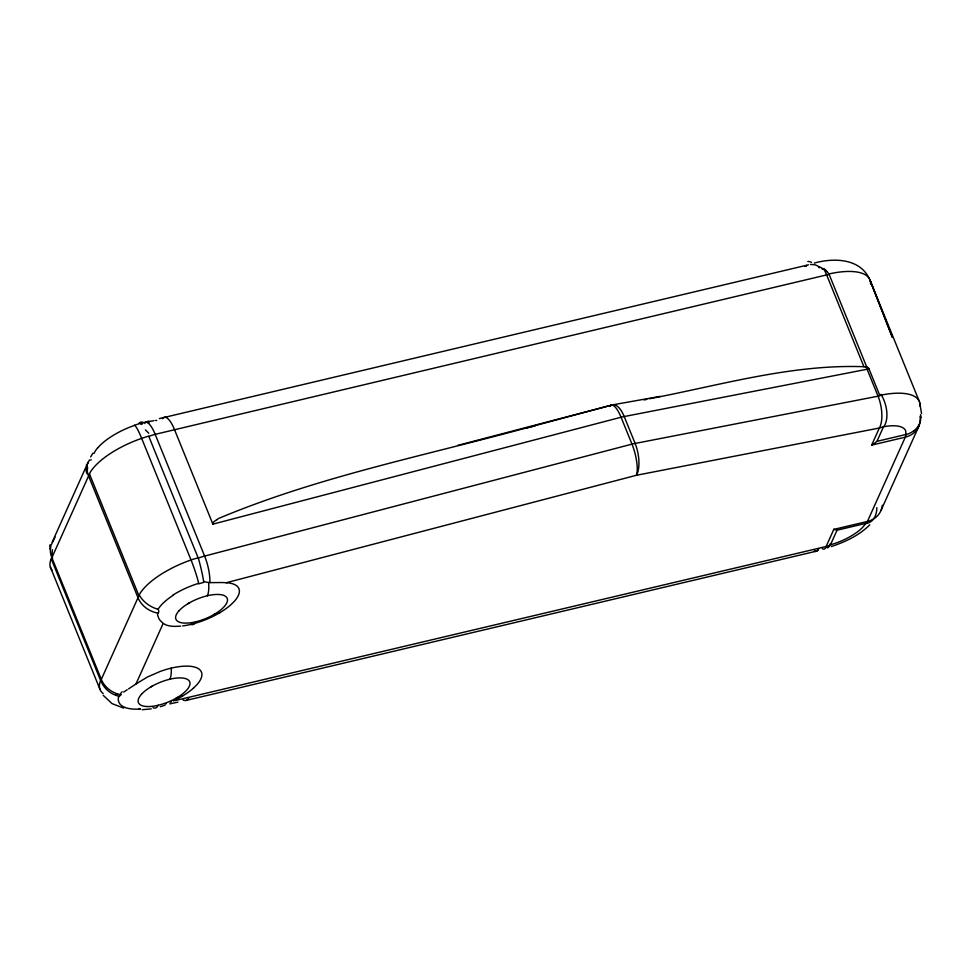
<?xml version="1.0" encoding="UTF-8"?>
<svg xmlns="http://www.w3.org/2000/svg" width="970" height="970" viewBox="0 0 970 970"><rect width="100%" height="100%" fill="white"/><g stroke="black" fill="none" stroke-linecap="round" stroke-linejoin="round"><path stroke-width="1.45" d="M144.918 422.944L144.906 423.575M50.161 549.505L50.307 548.426M157.625 613.622L157.746 613.088A23.716 20.322 24.2 0 1 138.007 597.702L88.573 475.967A23.716 20.322 24.2 0 1 87.239 465.83L87.639 468.862M87.373 464.254L89.082 460.641A27.269 17.06 32.7 0 1 89.349 460.241L89.725 459.841M51.07 545.273L55.084 537.101M212.988 523L212.83 523.448A1.479 1.273 24.2 0 0 212.891 524.152L622.243 416.93L867.228 369.23L869.011 368.927L879.754 395.396A3.237 2.534 36.5 0 0 879.96 395.821L633.07 443.848L204.621 556.077A23.716 9.118 -22.1 0 0 198.232 558.162L198.123 557.811A59 22.674 -22.1 0 0 191.041 559.969A59 22.674 -22.1 0 0 138.843 595.519A2.51 1.176 80.6 0 0 139.025 595.944A23.777 9.142 -22.1 0 0 138.007 597.702L101.304 679.412A23.741 9.118 -22.1 0 0 100.795 680.988A3.104 0.655 73.2 0 0 100.625 680.552L51.374 559.229A3.055 1.006 76.3 0 1 51.204 558.768A59.012 22.674 -22.1 0 0 52.198 570.36M88.258 461.938L52.198 542.157M128.537 688.882L135.958 684.008L163.166 623.431L166.137 624.983A42.195 16.211 -22.1 0 0 175.521 626.39L180.675 626.135M876.953 441.35L883.5 426.764A35.284 13.556 -22.1 0 1 905.75 431.044L905.834 434.512L876.953 441.35A46.972 39.806 -69.8 0 1 871.63 445.06M881.172 510.087L918.954 425.988M90.659 456.955L92.962 453.111M865.846 523.485L862.318 527.716A35.284 13.556 -22.1 0 1 832.418 544.218A35.15 13.507 -22.1 0 1 830.478 544.8L837.037 530.202L865.919 523.363M97.8 447.667L96.26 449.631A43.25 16.138 -23.1 0 0 94.102 453.378M869.763 524.831C859.25 535.416 845.306 541.89 831.326 546.559M193.43 688.166L196.958 684.65A42.195 16.211 -22.1 0 0 195.904 667.481A42.195 16.211 -22.1 0 0 160.341 671.385L147.331 677.048L135.958 684.008M123.639 692.119L127.228 689.694M216.843 519.58L217.498 519.18A57.097 48.912 24.2 0 1 219.147 518.235C315.856 477.676 419.67 456.749 520.635 429.48M187.925 603.728L189.647 602.722M215.17 613.828L213.436 614.847M150.447 687.172L152.169 686.166M177.558 697.345L175.958 698.291M220.032 612.567L218.723 613.343M182.554 696.011L181.802 696.46M173.315 700.886L174.103 700.764M804.748 266.241L806.628 265.453A23.716 2.886 70.8 0 0 806.312 266.289M171.278 701.795L170.247 702.219M166.294 703.711L165.458 704.002M160.28 706.73L165.033 705.178M146.506 421.974L153.951 420.653M522.078 429.116L611.791 405.072L457.707 445.4M159.335 418.603L808.446 264.834M223.5 582.558L226.228 582.74L636.417 475.276L879.341 428.025A23.716 20.322 24.2 0 0 883.621 426.533M534.967 425.939L526.383 428.061M814.303 263.076C832.927 257.875 859.044 258.032 868.914 277.941M816.437 551.166L186.191 700.413M175.097 700.558L826.113 546.51A23.716 20.322 24.2 0 0 830.405 545.019M644.104 399.979L646.796 399.361M649.476 398.767C720.201 385.308 791.508 364.041 863.918 366.708A4.195 3.249 23.3 0 0 866.125 367.048M169.786 703.88L177.983 702.147M612.3 404.914L660.23 396.366M920.021 416.385A23.716 20.322 24.2 0 1 905.301 437.155L871.654 445.121L879.341 428.025A23.716 9.955 79 0 0 878.032 396.148L867.107 369.255A23.741 9.955 79 0 0 866.064 366.89L866.646 366.793A3.747 3.262 26.5 0 1 869.108 368.903M207.398 595.75A23.716 8.172 76.7 0 0 208.598 582.643L223.161 582.534M151.272 708.876L142.117 709.713M810.447 264.41L815.236 264.834L820.984 267.599M155.515 420.495L156.728 420.41M123.663 708.124L111.999 703.589L103.172 695.26M822.645 268.52L821.832 268.084M163.045 623.346L159.322 619.503L157.613 615.404M826.816 271.345L828.901 273.964A2.401 2.037 26 0 1 829.12 274.389L866.646 366.793M919.257 401.277L870.357 281.082L892.388 337.402L869.799 279.469M50.331 566.977L100.092 689.634M863.918 366.708L826.646 274.91A23.729 8.172 76.7 0 0 823.748 269.005M212.891 524.152L174.382 429.31A23.729 7.602 76 0 0 162.451 418.664M829.132 274.389A23.753 9.13 -22.1 0 0 826.646 274.91L155.188 434.342A23.716 9.118 -22.1 0 0 148.822 436.415L198.098 557.75M148.81 436.354L148.713 436.112A59.012 22.674 -22.1 0 0 89.398 473.796A3.298 1.225 77.5 0 1 89.579 474.209L138.843 595.519M919.79 402.865L921.5 413.523M49.688 546.268A12.949 5.396 -74.7 0 1 50.113 544.776M50.719 546.486A23.716 20.322 24.2 0 0 51.871 557.677L101.304 679.412A23.716 20.322 24.2 0 0 121.044 694.799M50.185 548.038A11.495 6.741 -74.3 0 1 50.537 546.449M906.15 434.439A23.729 8.172 76.7 0 1 905.301 437.155L867.447 521.436A23.716 8.172 76.7 0 1 866.234 523.303M882.312 505.2A23.716 20.322 24.2 0 1 867.447 521.436L833.8 529.402L826.113 546.51A23.716 6.317 74.5 0 1 822.293 548.656M836.977 530.093A46.972 16.951 58.4 0 1 833.727 529.232M814.448 550.475A23.716 6.317 74.5 0 0 818.644 548.571A23.716 8.172 76.7 0 1 814.388 551.336M188.968 697.636A23.729 8.73 77.4 0 1 183.051 699.964M193.43 688.166A42.195 16.211 -22.1 0 1 175.182 699.988M171.254 668.124A23.716 8.172 76.7 0 1 169.908 679.194M89.579 474.209A23.777 9.142 -22.1 0 0 88.573 475.967L51.871 557.677A23.716 9.118 -22.1 0 0 51.374 559.229M828.901 273.964A59.012 22.674 -22.1 0 1 870.575 284.077M879.754 395.396A59.012 22.674 -22.1 0 1 919.984 406.151M145.403 429.928A23.389 3.856 51.5 0 1 148.749 433.25M52.562 558.284A22.637 19.509 -64 0 1 52.453 549.675M103.159 693.538A59.012 22.674 -22.1 0 1 100.625 680.528M609.9 406.078A23.716 7.032 75.3 0 1 621.055 417.221L631.979 444.127A23.716 7.032 75.3 0 1 636.417 475.276A23.716 9.955 79 0 0 635.107 443.411L624.183 416.506A23.716 9.955 79 0 0 610.506 405.945M145.827 422.192A23.716 7.032 75.3 0 1 155.188 434.342L204.621 556.077A23.716 7.032 75.3 0 1 209.847 582.521M212.818 522.866A15.896 13.616 24.2 0 1 216.953 519.738M86.948 473.712A22.856 15.096 29.7 0 1 85.954 468.377M97.946 447.655A43.25 16.102 -23.1 0 1 134.272 425.478A23.716 2.886 70.8 0 1 141.608 438.234L191.041 559.969A23.716 2.886 70.8 0 1 198.668 583.334A45.044 17.884 -21 0 0 172.818 595.168M134.284 425.333A43.456 16.551 -23 0 1 149.077 421.429M148.01 421.15A11.64 1.164 -26 0 1 147.901 421.332M148.337 422.908A6.56 0.861 -8.6 0 1 149.065 422.75M826.197 270.945A18.394 16.296 -82.4 0 1 826.695 271.479M825.046 269.539A11.81 10.876 -46.2 0 1 825.979 270.375M823.857 268.835A4.765 4.062 -6.2 0 1 824.827 269.393M823.336 269.454A6.741 4.086 9.7 0 1 822.148 268.848M807.84 261.451A20.043 11.979 -63.3 0 1 811.502 262.397M913.303 431.141A23.644 19.618 11 0 1 906.21 434.56M880.954 394.317A23.656 13.313 72.4 0 1 883.743 426.739M157.625 609.184A23.704 16.611 25.9 0 1 139.753 595.798M198.232 557.883A23.571 2.534 76.3 0 1 203.748 582.158M226.228 582.74A42.195 16.211 -22.1 0 1 234.449 601.206L230.908 604.722A42.195 16.211 -22.1 0 1 182.712 625.905M118.704 696.169A23.68 21.728 27.9 0 1 100.977 680.928M120.207 694.678A25.475 12.586 5.1 0 1 122.135 691.683M120.644 694.399A14.344 7.869 57.8 0 1 118.825 696.775M157.552 615.113A24.468 12.089 -0.8 0 1 157.783 613.634M158.668 610.275A14.332 6.548 42.3 0 1 158.146 613.428M829.859 544.073A23.656 6.984 68.7 0 1 827.131 547.832M876.856 507.686A23.559 15.787 66.9 0 1 866.295 523.473M918.869 424.945A23.692 19.388 9.1 0 1 913.728 430.922M920.748 417.5A23.716 19.157 5.6 0 1 919.002 424.86M920.494 414.699A23.244 18.6 -2.9 0 1 921.027 417.355M198.656 583.855A45.323 17.12 -20.8 0 1 203.506 582.449M208.586 582.424A16.648 14.647 66.2 0 1 203.797 581.37M140.019 708.815A23.716 12.937 83.6 0 1 139.062 708.573M140.25 709.021A45.214 18.248 -21.6 0 1 118.655 696.496M195.697 621.806A23.716 8.172 76.7 0 1 190.896 624.389M157.855 609.633A44.996 17.751 -21.4 0 1 173.206 595.277M158.207 705.251A23.716 8.172 76.7 0 1 152.981 707.639M140.929 424.339A27.669 10.634 -22.1 0 1 142.166 424.132M139.074 423.272A23.716 8.172 76.7 0 1 143.475 422.665M819.504 267.756A16.672 3.395 23.1 0 1 818.583 267.162M90.877 460.18A25.717 15.52 69 0 1 91.192 459.719M86.475 465.418A16.939 6.584 -37.4 0 1 86.391 464.86M87.07 465.988A7.518 1.746 -58.9 0 1 86.815 465.927M116.121 694.459A52.647 5.747 -26.5 0 1 117.115 693.683M50.488 548.426A13.956 9.045 -73.1 0 1 50.561 548.038M178.904 610.894L178.832 610.967A27.669 10.634 -22.1 0 0 187.198 623.079A27.669 10.634 -22.1 0 0 221.936 608.905L224.252 606.602A27.669 10.634 -22.1 0 0 215.898 594.477A27.669 10.634 -22.1 0 0 181.147 608.651L178.904 610.894M141.414 694.338L141.353 694.411A27.669 10.634 -22.1 0 0 149.707 706.524A27.669 10.634 -22.1 0 0 184.458 692.35L186.773 690.046A27.669 10.634 -22.1 0 0 178.407 677.933A27.669 10.634 -22.1 0 0 143.669 692.095L141.487 694.265"/></g></svg>
